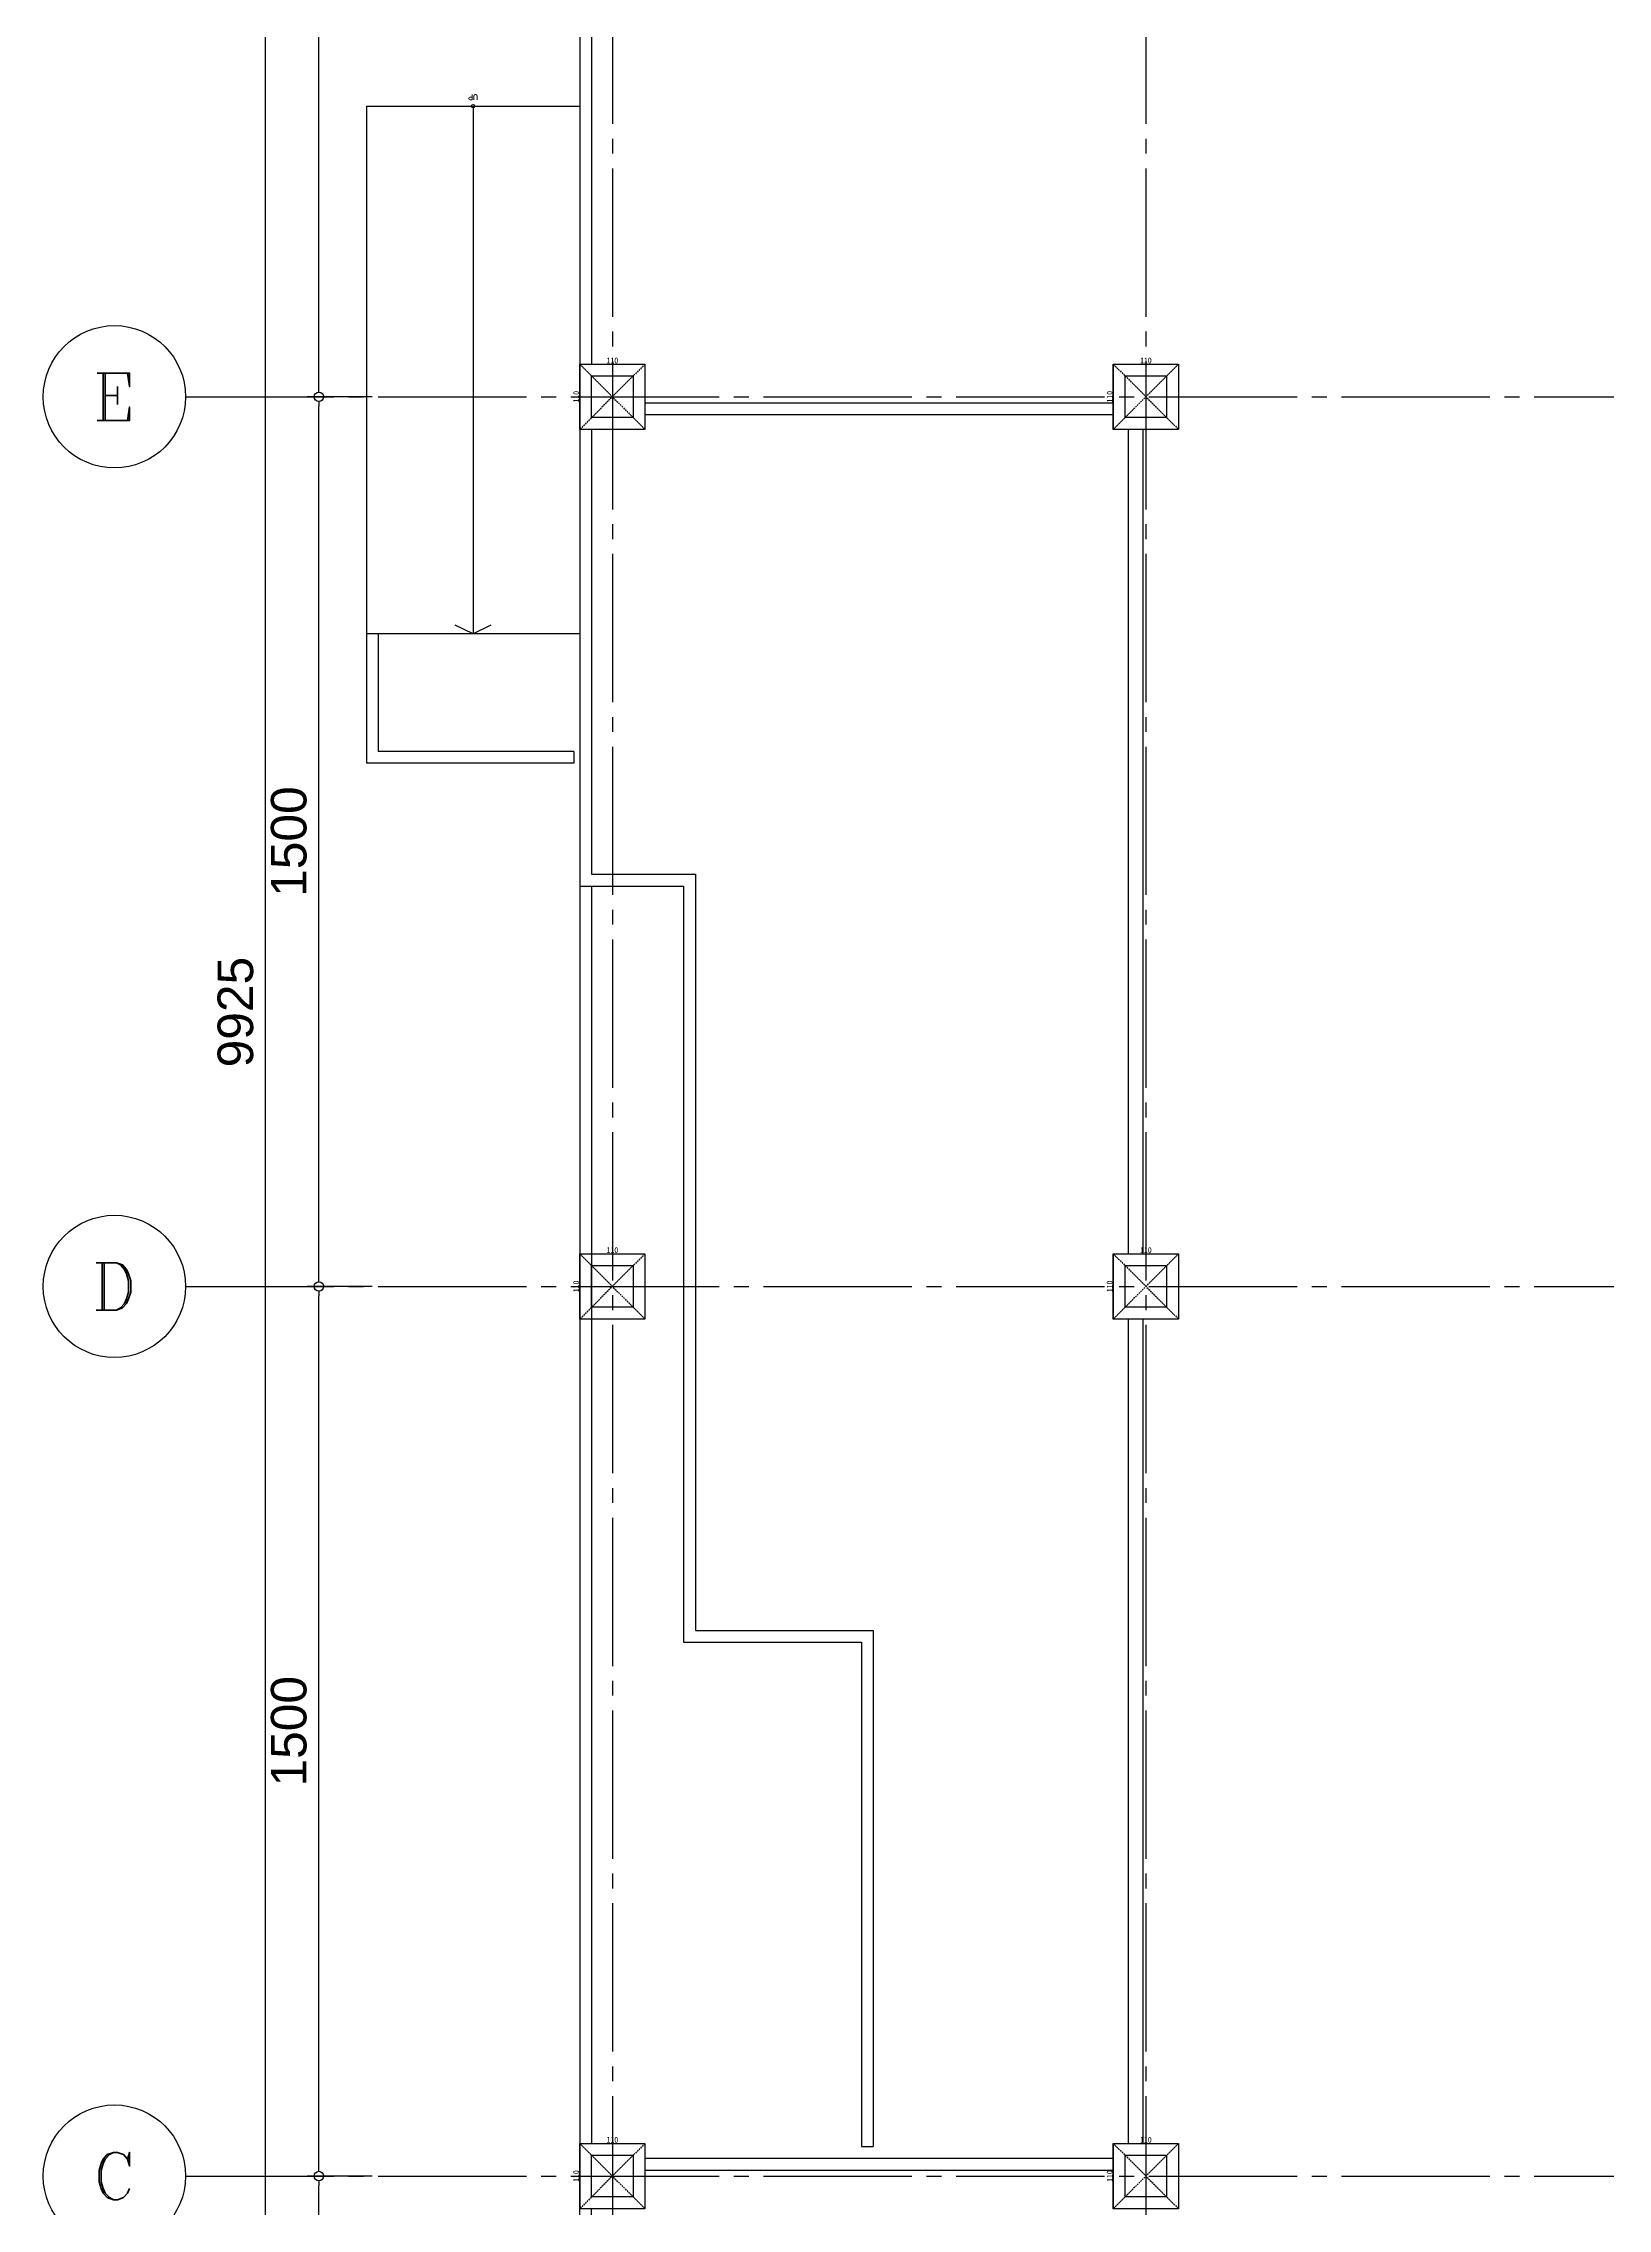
# Model space of a CAD drawing. Extents: x -3080 to 28500, y -1326 to 31609.
# Drawn here: x -960 to 1679, y 2945 to 6596 of the extents above; entities that cross this region are included whole.
import ezdxf
from ezdxf.enums import TextEntityAlignment as Align

# ---------------------------------------------------------------- set-up
doc = ezdxf.new("R2010")
doc.units = 0
doc.header["$LTSCALE"] = 100
doc.linetypes.add('X-S-FAB-L05$0$COL-CEN-LIN', pattern=[3.25, 2.5, -0.25, 0.25, -0.25])
doc.linetypes.add('X-S-FAB-L05$0$HIDDEN', pattern=[0.4, 0.3, -0.1])
for name, color, linetype in [('0-xref', 8, 'Continuous'), ('X-S-FAB-L05$0$0-arr', 8, 'Continuous'), ('X-S-FAB-L05$0$0-MC', 8, 'Continuous'), ('X-S-FAB-L05$0$0-NC', 8, 'Continuous'), ('X-S-FAB-L05$0$12', 8, 'Continuous'), ('X-S-FAB-L05$0$BEAM', 8, 'Continuous'), ('X-S-FAB-L05$0$BLOCK', 8, 'Continuous'), ('X-S-FAB-L05$0$CCL', 8, 'X-S-FAB-L05$0$COL-CEN-LIN'), ('X-S-FAB-L05$0$COL', 8, 'Continuous'), ('X-S-FAB-L05$0$COL-S', 8, 'Continuous'), ('X-S-FAB-L05$0$CURB', 8, 'Continuous'), ('X-S-FAB-L05$0$ST', 8, 'Continuous'), ('X-S-FAB-L05$0$TXT', 8, 'Continuous'), ('X-S-FAB-L05$0$WALL-RC', 8, 'Continuous')]:
    doc.layers.add(name, color=color, linetype=linetype)
doc.layers.add('X-S-FAB-L05$0$A-BLOCK', color=8, linetype='Continuous', plot=False)
doc.layers.add('X-S-FAB-L05$0$DIM', color=8, linetype='Continuous', plot=False)
doc.styles.add('X-S-FAB-L05$0$CHINA', font='simplex.shx', dxfattribs={"width": 0.75, "bigfont": 'chineset.shx'})
doc.styles.add('X-S-FAB-L05$0$COL-NUM', font='romanc')
doc.styles.add('X-S-FAB-L05$0$DIM', font='', dxfattribs={"width": 0.8})
doc.styles.add('X-S-FAB-L05$0$Gen-Text', font='arial.ttf', dxfattribs={"height": 2.5})
doc.styles.get('X-S-FAB-L05$0$DIM').set_extended_font_data('MingLiU')
doc.dimstyles.new('X-S-FAB-L05$0$CIRL', dxfattribs={"dimtxt": 50, "dimasz": 25, "dimexe": 16, "dimexo": 0, "dimgap": 6, "dimtad": 1, "dimdsep": 46, "dimtxsty": 'X-S-FAB-L05$0$DIM', "dimblk": 'X-S-FAB-L05$0$_DotBlank', "dimcen": 10, "dimdle": 16, "dimclrd": 256, "dimclre": 256, "dimclrt": 6, "dimadec": 0, "dimazin": 0, "dimtfac": 1, "dimtix": 1, "dimtmove": 2, "dimatfit": 3, "dimldrblk": 'X-S-FAB-L05$0$ARROW', "dimfxl": 1, "dimtolj": 1, "dimtzin": 0, "dimarcsym": 0})
doc.dimstyles.new('X-S-FAB-L05$0$JJP_005_defpoint', dxfattribs={"dimtxt": 20, "dimasz": 0.5, "dimexe": 0.5, "dimexo": 0.5, "dimgap": 0.5, "dimtad": 1, "dimdsep": 46, "dimtxsty": 'X-S-FAB-L05$0$DIM', "dimblk": 'X-S-FAB-L05$0$_None', "dimcen": 10, "dimclrd": 256, "dimclre": 256, "dimclrt": 256, "dimadec": 0, "dimazin": 0, "dimtfac": 1, "dimtix": 1, "dimtmove": 2, "dimatfit": 3, "dimldrblk": 'X-S-FAB-L05$0$_None', "dimfxl": 0.5, "dimtolj": 1, "dimtzin": 0, "dimarcsym": 0})

# ---------------------------------------------------------------- blocks, each defined once
blk = doc.blocks.new('X-S-FAB-L05$0$cn-y')
at = {"layer": 'X-S-FAB-L05$0$0-MC'}
blk.add_circle((-50, 0), 50, dxfattribs=at)
at = {"layer": 'X-S-FAB-L05$0$0-NC', "style": 'X-S-FAB-L05$0$COL-NUM'}
blk.add_attdef('GRID-Y', text='', height=50, dxfattribs=at).set_placement((-50, 0), align=Align.MIDDLE_CENTER)
blk = doc.blocks.new('X-S-FAB-L05$0$_DotBlank')
at = {"color": 0, "linetype": 'ByBlock', "lineweight": -2}
blk.add_line((-0.5, 0), (-1, 0), dxfattribs=at)
blk.add_circle((0, 0), 0.5, dxfattribs=at)
blk = doc.blocks.new('*D99')
at = {"layer": 'DefPoints', "color": 0, "transparency": 16777216}
for p in [(-26745, 10645), (-26655, 10645), (-26655, 720)]:
    blk.add_point(p, dxfattribs=at)
at = {"layer": 'X-S-FAB-L05$0$DIM', "lineweight": -2, "transparency": 16777216}
for p, q in [((-26655, 10645), (-26765, 10645)), ((-26745, 736), (-26745, 10629)), ((-26655, 720), (-26765, 720))]:
    blk.add_line(p, q, dxfattribs=at)
at = {"layer": 'X-S-FAB-L05$0$DIM', "lineweight": -2, "transparency": 16777216, "xscale": 16, "yscale": 16, "zscale": 16}
for p, rotation in [((-26745, 10645), 90), ((-26745, 720), 270)]:
    blk.add_blockref('X-S-FAB-L05$0$_DotBlank', p, dxfattribs=dict(at, rotation=rotation))
at = {"layer": 'X-S-FAB-L05$0$DIM', "color": 6, "transparency": 16777216, "insert": (-26795.6, 5682.5), "char_height": 2.5, "attachment_point": 5, "rotation": 90, "style": 'X-S-FAB-L05$0$Gen-Text'}
blk.add_mtext('\\A1;{\\H24x;9925}', dxfattribs=at)
blk = doc.blocks.new('X-S-FAB-L05$0$ARROW')
at = {"color": 3}
blk.add_solid([(0, 0), (-2.4, -0.4), (-2.4, 0.4)], dxfattribs=at)
blk = doc.blocks.new('*D101')
at = {"layer": 'DefPoints', "color": 0, "transparency": 16777216}
for p in [(-26655, 3720), (-26565, 3720), (-26565, 2220)]:
    blk.add_point(p, dxfattribs=at)
at = {"layer": 'X-S-FAB-L05$0$DIM', "lineweight": -2, "transparency": 16777216}
for p, q in [((-26565, 3720), (-26675, 3720)), ((-26655, 2236), (-26655, 3704)), ((-26565, 2220), (-26675, 2220))]:
    blk.add_line(p, q, dxfattribs=at)
at = {"layer": 'X-S-FAB-L05$0$DIM', "lineweight": -2, "transparency": 16777216, "xscale": 16, "yscale": 16, "zscale": 16}
for p, rotation in [((-26655, 3720), 90), ((-26655, 2220), 270)]:
    blk.add_blockref('X-S-FAB-L05$0$_DotBlank', p, dxfattribs=dict(at, rotation=rotation))
at = {"layer": 'X-S-FAB-L05$0$DIM', "color": 6, "transparency": 16777216, "insert": (-26705.6, 2970), "char_height": 2.5, "attachment_point": 5, "rotation": 90, "style": 'X-S-FAB-L05$0$Gen-Text'}
blk.add_mtext('\\A1;{\\H24x;1500}', dxfattribs=at)
blk = doc.blocks.new('*D102')
at = {"layer": 'DefPoints', "color": 0, "transparency": 16777216}
for p in [(-26655, 5220), (-26565, 5220), (-26565, 3720)]:
    blk.add_point(p, dxfattribs=at)
at = {"layer": 'X-S-FAB-L05$0$DIM', "lineweight": -2, "transparency": 16777216}
for p, q in [((-26565, 5220), (-26675, 5220)), ((-26655, 3736), (-26655, 5204)), ((-26565, 3720), (-26675, 3720))]:
    blk.add_line(p, q, dxfattribs=at)
at = {"layer": 'X-S-FAB-L05$0$DIM', "lineweight": -2, "transparency": 16777216, "xscale": 16, "yscale": 16, "zscale": 16}
for p, rotation in [((-26655, 5220), 90), ((-26655, 3720), 270)]:
    blk.add_blockref('X-S-FAB-L05$0$_DotBlank', p, dxfattribs=dict(at, rotation=rotation))
at = {"layer": 'X-S-FAB-L05$0$DIM', "color": 6, "transparency": 16777216, "insert": (-26705.6, 4470), "char_height": 2.5, "attachment_point": 5, "rotation": 90, "style": 'X-S-FAB-L05$0$Gen-Text'}
blk.add_mtext('\\A1;{\\H24x;1500}', dxfattribs=at)
blk = doc.blocks.new('*D103')
at = {"layer": 'DefPoints', "color": 0, "transparency": 16777216}
for p in [(-26655, 6720), (-26565, 6720), (-26565, 5220)]:
    blk.add_point(p, dxfattribs=at)
at = {"layer": 'X-S-FAB-L05$0$DIM', "lineweight": -2, "transparency": 16777216}
for p, q in [((-26565, 6720), (-26675, 6720)), ((-26655, 5236), (-26655, 6704)), ((-26565, 5220), (-26675, 5220))]:
    blk.add_line(p, q, dxfattribs=at)
at = {"layer": 'X-S-FAB-L05$0$DIM', "lineweight": -2, "transparency": 16777216, "xscale": 16, "yscale": 16, "zscale": 16}
for p, rotation in [((-26655, 6720), 90), ((-26655, 5220), 270)]:
    blk.add_blockref('X-S-FAB-L05$0$_DotBlank', p, dxfattribs=dict(at, rotation=rotation))
at = {"layer": 'X-S-FAB-L05$0$DIM', "color": 6, "transparency": 16777216, "insert": (-26705.6, 5970), "char_height": 2.5, "attachment_point": 5, "rotation": 90, "style": 'X-S-FAB-L05$0$Gen-Text'}
blk.add_mtext('\\A1;{\\H24x;1500}', dxfattribs=at)
blk = doc.blocks.new('*D104')
at = {"layer": 'DefPoints', "color": 0, "transparency": 16777216}
for p in [(-26655, 8220), (-26565, 8220), (-26565, 6720)]:
    blk.add_point(p, dxfattribs=at)
at = {"layer": 'X-S-FAB-L05$0$DIM', "lineweight": -2, "transparency": 16777216}
for p, q in [((-26565, 8220), (-26675, 8220)), ((-26655, 6736), (-26655, 8204)), ((-26565, 6720), (-26675, 6720))]:
    blk.add_line(p, q, dxfattribs=at)
at = {"layer": 'X-S-FAB-L05$0$DIM', "lineweight": -2, "transparency": 16777216, "xscale": 16, "yscale": 16, "zscale": 16}
for p, rotation in [((-26655, 8220), 90), ((-26655, 6720), 270)]:
    blk.add_blockref('X-S-FAB-L05$0$_DotBlank', p, dxfattribs=dict(at, rotation=rotation))
at = {"layer": 'X-S-FAB-L05$0$DIM', "color": 6, "transparency": 16777216, "insert": (-26705.6, 7470), "char_height": 2.5, "attachment_point": 5, "rotation": 90, "style": 'X-S-FAB-L05$0$Gen-Text'}
blk.add_mtext('\\A1;{\\H24x;1500}', dxfattribs=at)
blk = doc.blocks.new('*D174')
at = {"layer": 'DefPoints', "lineweight": -2, "transparency": 16777216}
blk.add_line((0, 0), (110, 0), dxfattribs=at)
at = {"layer": 'DefPoints', "color": 0, "transparency": 16777216}
for p in [(0, 0), (110, 0), (110, 0)]:
    blk.add_point(p, dxfattribs=at)
at = {"layer": 'DefPoints', "transparency": 16777216, "insert": (55, 6.1), "char_height": 10, "attachment_point": 5, "style": 'X-S-FAB-L05$0$DIM'}
blk.add_mtext('\\A1;110', dxfattribs=at)
blk = doc.blocks.new('X-S-FAB-L05$0$_None')
blk = doc.blocks.new('*D175')
at = {"layer": 'DefPoints', "lineweight": -2, "transparency": 16777216}
blk.add_line((0, 0), (0, -110), dxfattribs=at)
at = {"layer": 'DefPoints', "color": 0, "transparency": 16777216}
for p in [(0, 0), (0, -110), (0, -110)]:
    blk.add_point(p, dxfattribs=at)
at = {"layer": 'DefPoints', "transparency": 16777216, "insert": (-6.1, -55), "char_height": 10, "attachment_point": 5, "rotation": 90, "style": 'X-S-FAB-L05$0$DIM'}
blk.add_mtext('\\A1;110', dxfattribs=at)
blk = doc.blocks.new('*U59')
at = {"layer": 'DefPoints', "linetype": 'X-S-FAB-L05$0$HIDDEN', "ltscale": 0.1}
for p, q in [((110, 0), (0, -110)), ((0, 0), (110, -110))]:
    blk.add_line(p, q, dxfattribs=at)
at = {"layer": 'X-S-FAB-L05$0$COL', "ltscale": 0.1}
blk.add_lwpolyline([(0, 0), (110, 0), (110, -110), (0, -110)], close=True, dxfattribs=at)
at = {"layer": 'DefPoints'}
dim = blk.add_linear_dim(base=(0, -110), p1=(0, 0), p2=(0, -110), angle=90, dimstyle='X-S-FAB-L05$0$JJP_005_defpoint', override={"dimtxt": 10}, dxfattribs=at)
dim.commit()
dim.dimension.update_dxf_attribs({"geometry": '*D175', "text_midpoint": (-6.067, -55)})
dim = blk.add_linear_dim(base=(110, 0), p1=(0, 0), p2=(110, 0), dimstyle='X-S-FAB-L05$0$JJP_005_defpoint', override={"dimtxt": 10}, dxfattribs=at)
dim.commit()
dim.dimension.update_dxf_attribs({"geometry": '*D174', "text_midpoint": (55, 6.067)})
blk = doc.blocks.new('X-S-FAB-L05$0$FAB2-L05')
at = {"layer": 'X-S-FAB-L05$0$CCL'}
for p, q in [((-26160, 11005), (-26160, 0)), ((-25260, 11005), (-25260, 0)), ((-26880, 6720), (1210, 6720)), ((-26880, 5220), (1210, 5220)), ((-26880, 3720), (1210, 3720))]:
    blk.add_line(p, q, dxfattribs=at)
at = {"layer": 'X-S-FAB-L05$0$COL-S'}
for points in [[(-26195, 6755), (-26125, 6755), (-26125, 6685), (-26195, 6685)], [(-25295, 6755), (-25225, 6755), (-25225, 6685), (-25295, 6685)], [(-26195, 5255), (-26125, 5255), (-26125, 5185), (-26195, 5185)], [(-25295, 5255), (-25225, 5255), (-25225, 5185), (-25295, 5185)], [(-26195, 3755), (-26125, 3755), (-26125, 3685), (-26195, 3685)], [(-25295, 3755), (-25225, 3755), (-25225, 3685), (-25295, 3685)]]:
    blk.add_lwpolyline(points, close=True, dxfattribs=at)
at = {"layer": 'X-S-FAB-L05$0$A-BLOCK'}
ref = blk.add_blockref('X-S-FAB-L05$0$cn-y', (-26880, 6720), dxfattribs=dict(at, xscale=2.399999999999997, yscale=2.399999999999997, zscale=2.399999999999997))
ref.add_attrib('GRID-Y', 'E', dxfattribs={"layer": 'X-S-FAB-L05$0$0-NC', "height": 80, "style": 'X-S-FAB-L05$0$COL-NUM'}).set_placement((-27000, 6720), align=Align.MIDDLE_CENTER)
ref = blk.add_blockref('X-S-FAB-L05$0$cn-y', (-26880, 5220), dxfattribs=dict(at, xscale=2.399999999999997, yscale=2.399999999999997, zscale=2.399999999999997))
ref.add_attrib('GRID-Y', 'D', dxfattribs={"layer": 'X-S-FAB-L05$0$0-NC', "height": 80, "style": 'X-S-FAB-L05$0$COL-NUM'}).set_placement((-27000, 5220), align=Align.MIDDLE_CENTER)
ref = blk.add_blockref('X-S-FAB-L05$0$cn-y', (-26880, 3720), dxfattribs=dict(at, xscale=2.399999999999997, yscale=2.399999999999997, zscale=2.399999999999997))
ref.add_attrib('GRID-Y', 'C', dxfattribs={"layer": 'X-S-FAB-L05$0$0-NC', "height": 80, "style": 'X-S-FAB-L05$0$COL-NUM'}).set_placement((-27000, 3720), align=Align.MIDDLE_CENTER)
at = {"layer": 'X-S-FAB-L05$0$BEAM'}
for p in [(-26215, 6775), (-25315, 6775), (-26215, 5275), (-25315, 5275), (-26215, 3775), (-25315, 3775)]:
    blk.add_blockref('*U59', p, dxfattribs=at)
at = {"layer": 'X-S-FAB-L05$0$DIM'}
for base, p1, p2, picture, middle in [((-26745, 10645), (-26655, 720), (-26655, 10645), '*D99', (-26795.634, 5682.5)), ((-26655, 8220), (-26565, 6720), (-26565, 8220), '*D104', (-26705.634, 7470)), ((-26655, 6720), (-26565, 5220), (-26565, 6720), '*D103', (-26705.634, 5970)), ((-26655, 5220), (-26565, 3720), (-26565, 5220), '*D102', (-26705.634, 4470)), ((-26655, 3720), (-26565, 2220), (-26565, 3720), '*D101', (-26705.634, 2970))]:
    dim = blk.add_linear_dim(base=base, p1=p1, p2=p2, angle=90, text='{\\H24x;<>}', dimstyle='X-S-FAB-L05$0$CIRL', override={"dimtxt": 60, "dimasz": 16, "dimexe": 20, "dimgap": 20, "dimtxsty": 'X-S-FAB-L05$0$Gen-Text'}, dxfattribs=at)
    dim.commit()
    dim.dimension.update_dxf_attribs({"geometry": picture, "text_midpoint": middle})
blk = doc.blocks.new('X-S-FAB-L05')
at = {"layer": 'X-S-FAB-L05$0$0-arr', "color": 4}
blk.add_lwpolyline([(-205, 5615), (-235, 5600), (-265, 5615)], dxfattribs=at)
blk.add_circle((-235, 6490), 3, dxfattribs=at)
at = {"layer": 'X-S-FAB-L05$0$12'}
blk.add_lwpolyline([(-235, 6490), (-235, 5600)], dxfattribs=at)
at = {"layer": 'X-S-FAB-L05$0$COL-S'}
for points in [[(-35, 6035), (35, 6035), (35, 5965), (-35, 5965)], [(865, 6035), (935, 6035), (935, 5965), (865, 5965)], [(-35, 4535), (35, 4535), (35, 4465), (-35, 4465)], [(865, 4535), (935, 4535), (935, 4465), (865, 4465)], [(-35, 3035), (35, 3035), (35, 2965), (-35, 2965)], [(865, 3035), (935, 3035), (935, 2965), (865, 2965)]]:
    blk.add_lwpolyline(points, close=True, dxfattribs=at)
at = {"layer": 'X-S-FAB-L05$0$CURB'}
for p, q in [((-415, 5600), (-415, 5382)), ((-395, 5600), (-415, 5600)), ((-395, 5600), (-395, 5402)), ((-65, 5382), (-415, 5382)), ((-65, 5402), (-395, 5402)), ((-65, 5402), (-65, 5382)), ((-55, 5175), (-55, 3055)), ((-35, 5175), (-35, 3055))]:
    blk.add_line(p, q, dxfattribs=at)
at = {"layer": 'X-S-FAB-L05$0$ST'}
for p, q in [((-415, 6490), (-415, 5600)), ((-415, 6490), (-55, 6490)), ((-55, 5600), (-395, 5600))]:
    blk.add_line(p, q, dxfattribs=at)
at = {"layer": 'X-S-FAB-L05$0$WALL-RC'}
for p, q in [((-55, 7445), (-55, 6055)), ((-35, 7445), (-35, 6055)), ((55, 5990), (845, 5990)), ((55, 5970), (845, 5970)), ((-55, 5945), (-55, 5175)), ((-35, 5945), (-35, 5195)), ((870, 5945), (870, 4555)), ((895, 5945), (895, 4555)), ((-35, 5195), (140, 5195)), ((140, 5195), (140, 3920)), ((-55, 5175), (120, 5175)), ((120, 5175), (120, 3900)), ((870, 4445), (870, 3055)), ((895, 4445), (895, 3055)), ((140, 3920), (440, 3920)), ((440, 3920), (440, 3050)), ((120, 3900), (420, 3900)), ((420, 3900), (420, 3050)), ((420, 3050), (440, 3050)), ((55, 3030), (845, 3030)), ((55, 3010), (845, 3010)), ((-55, 1555), (-55, 2945)), ((-35, 1555), (-35, 2945))]:
    blk.add_line(p, q, dxfattribs=at)
at = {"layer": 'X-S-FAB-L05$0$BEAM'}
for p in [(-55, 6055), (845, 6055), (-55, 4555), (845, 4555), (-55, 3055), (845, 3055)]:
    blk.add_blockref('*U59', p, dxfattribs=at)
at = {"layer": 'X-S-FAB-L05$0$BLOCK'}
blk.add_blockref('X-S-FAB-L05$0$FAB2-L05', (26160, -720), dxfattribs=at)
at = {"layer": 'X-S-FAB-L05$0$TXT', "style": 'X-S-FAB-L05$0$CHINA'}
blk.add_text('UP', height=9, rotation=180, dxfattribs=at).set_placement((-235, 6505, 0), align=Align.MIDDLE_CENTER)

msp = doc.modelspace()

# ---------------------------------------------------------------- block references
at = {"layer": '0-xref'}
msp.add_blockref('X-S-FAB-L05', (0, 0), dxfattribs=at)

doc.saveas('drawing.dxf')
